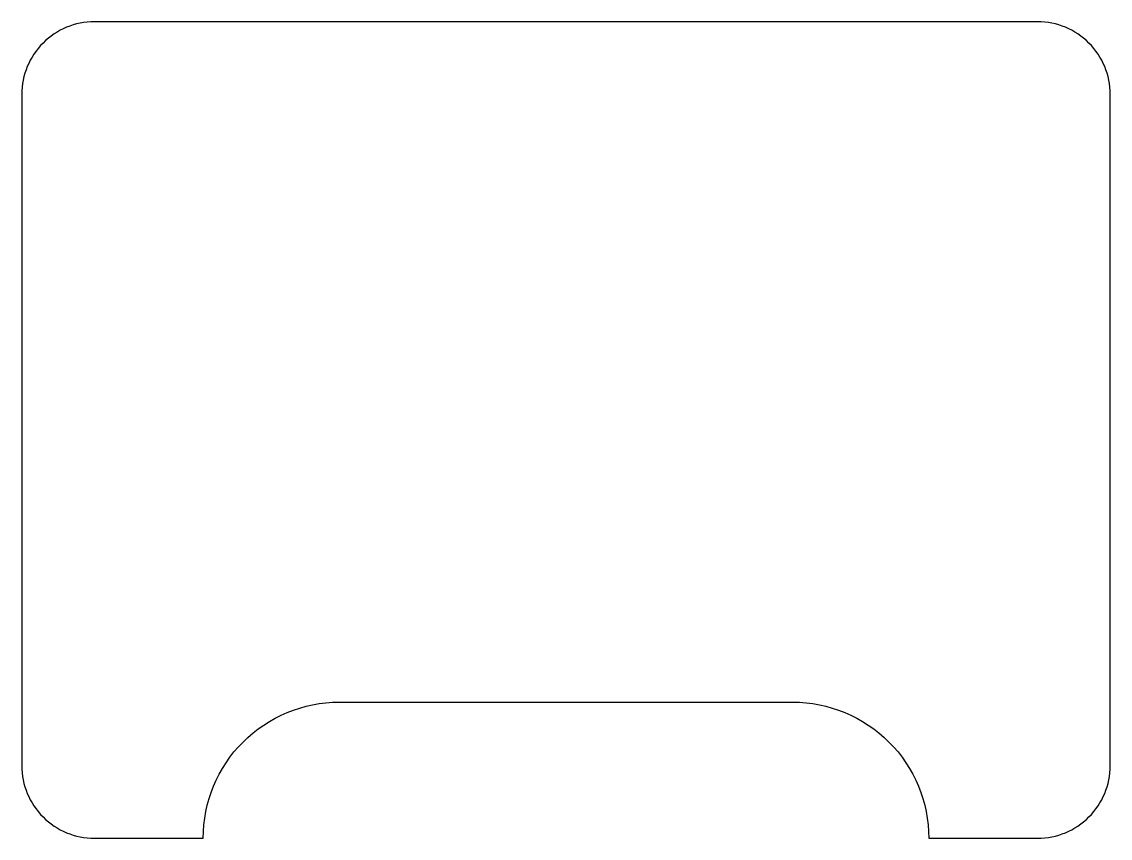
# Model space of a CAD drawing. Header units: millimetres. Extents: x 0 to 120, y 0 to 90.
import ezdxf

# ---------------------------------------------------------------- set-up
doc = ezdxf.new("R2010")
doc.units = ezdxf.units.MM
doc.layers.get('0').update_dxf_attribs({"linetype": 'CONTINUOUS'})

msp = doc.modelspace()

# ---------------------------------------------------------------- linework, layer by layer
msp.add_lwpolyline([(35, 15), (85, 15, -0.414214), (100, 0), (112, 0, 0.414214), (120, 8), (120, 82, 0.414214), (112, 90), (8, 90, 0.414214), (0, 82), (0, 8, 0.414214), (8, 0), (20, 0, -0.414214)], format="xyb", close=True)

doc.saveas('drawing.dxf')
